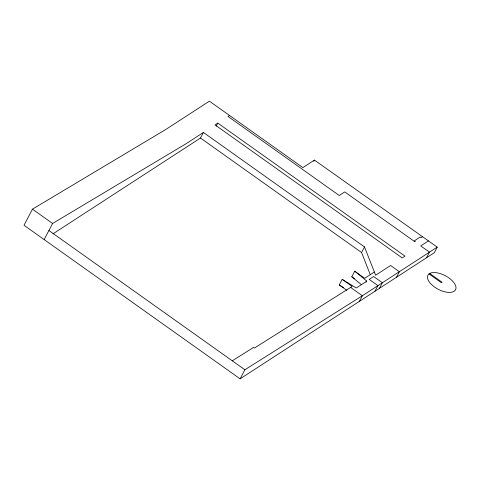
<?xml version="1.0" encoding="UTF-8"?>
<svg xmlns="http://www.w3.org/2000/svg" width="480" height="480" viewBox="0 0 480 480"><rect width="100%" height="100%" fill="white"/><g stroke="black" fill="none" stroke-linecap="round" stroke-linejoin="round"><path stroke-width="0.72" d="M32.454 209.16L24 225.258L240.102 378.84L434.298 252.714L437.232 247.122L314.448 160.092L302.886 167.604L209.4 101.16L165.672 129.558L32.454 209.16L52.596 223.476L185.82 143.874L203.412 132.45L364.512 246.936L375.63 275.22L390.612 265.488L399.372 271.71L396.438 277.302M44.142 239.574L52.596 223.476M52.932 233.868L200.478 138.036L203.412 132.45M216.174 126.204L217.8 123.102L405.006 256.14L402.24 257.94L215.04 124.896L217.8 123.102M313.794 161.334L314.448 160.092M240.102 378.84L244.866 369.768L362.364 295.746L437.232 247.122M346.866 290.358L339.24 284.94L342.174 279.348L356.268 287.994L366.822 281.136L354.744 271.188L351.804 276.774L361.47 284.748M370.338 274.812L361.572 252.528L364.512 246.936M366.024 282.276L366.678 281.034M359.43 301.338L362.364 295.746L350.64 287.412L254.424 348.03L253.548 347.406L232.266 360.816M375.012 291.216L377.946 285.624L369.192 279.402L373.62 276.522L382.38 282.75L379.446 288.336M426.558 257.742L429.492 252.15L420.732 245.928L428.472 240.9M229.542 115.476L228.036 116.454L339.234 195.486L344.736 191.916L414.798 241.71L415.302 241.38L414.426 240.762L420.156 237.042L421.032 237.66L422.538 236.682M350.64 287.412L352.152 286.434L342.174 279.348M374.37 272.004L364.716 278.274L354.744 271.188M339.24 284.94L343.68 287.658M429.738 273.48L442.08 282.252L441.366 282.714L429.03 273.942M200.478 138.036L361.572 252.528M351.804 276.774L354.738 278.862M48.906 230.508L244.866 369.768M429.342 273.684L428.52 274.362A15.612 7.662 27.7 0 0 442.386 291.102A15.612 7.662 27.7 0 0 454.368 283.314A15.612 7.662 27.7 0 0 430.374 273.156L429.342 273.684"/></g></svg>
